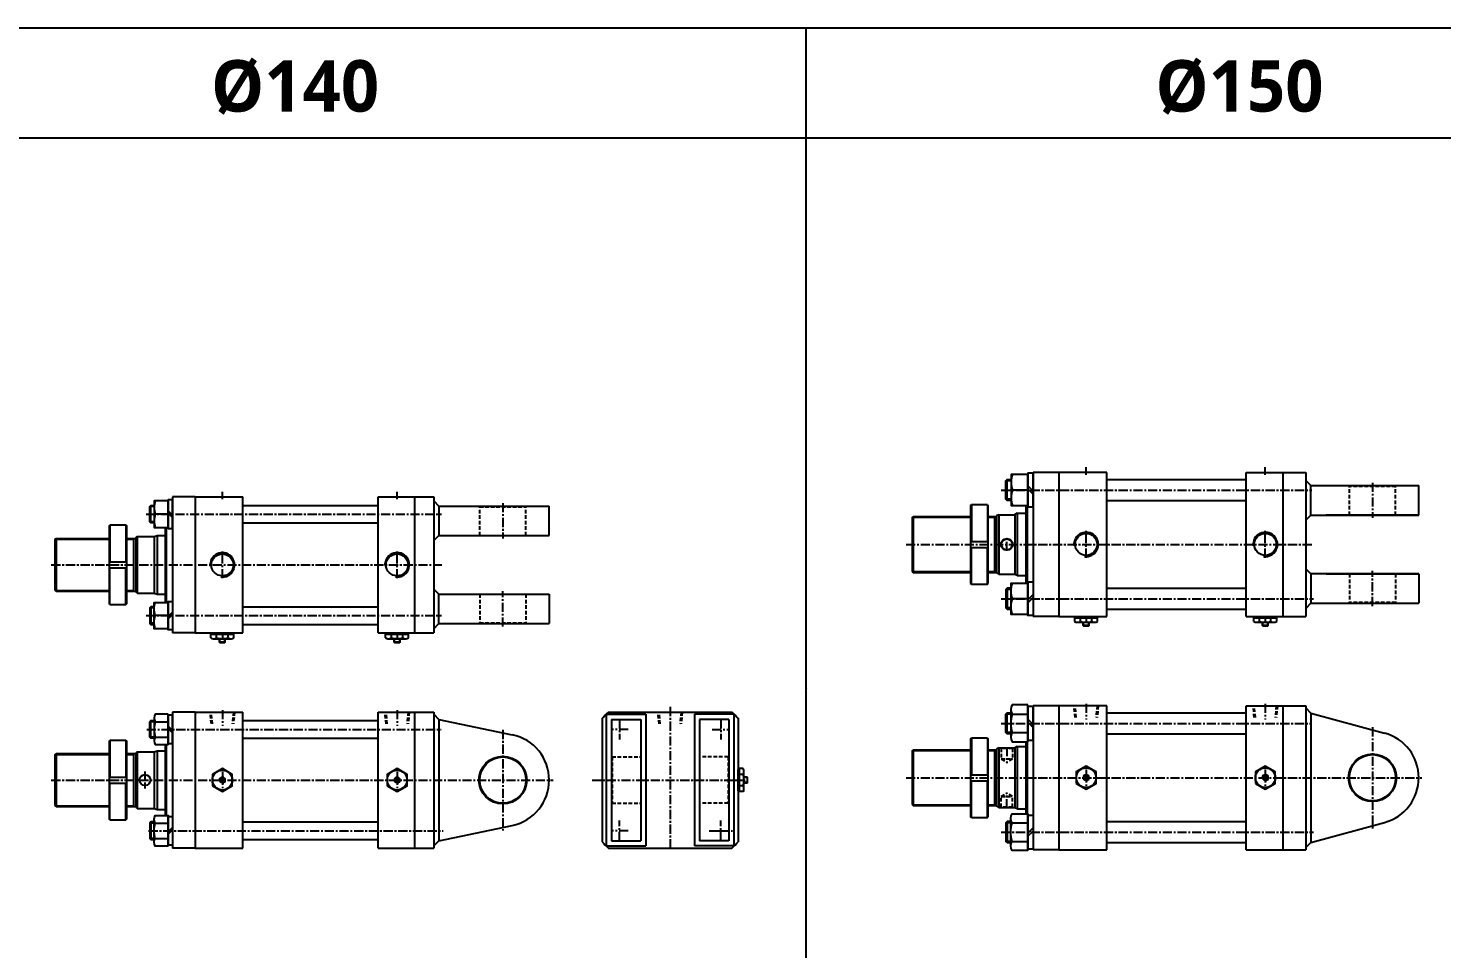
# Model space of a CAD drawing. Extents: x -819 to 8901, y -5 to 4308.
# Drawn here: x 380 to 2305, y 1253 to 2505 of the extents above; entities that cross this region are included whole.
import ezdxf

# ---------------------------------------------------------------- set-up
doc = ezdxf.new("R2010")
doc.units = 0
doc.header["$LTSCALE"] = 10
doc.header["$MEASUREMENT"] = 0
for name, pattern in [('CENTER', [2, 1.25, -0.25, 0.25, -0.25]), ('CENTERX2', [4, 2.5, -0.5, 0.5, -0.5]), ('HIDDENX2', [0.75, 0.5, -0.25])]:
    doc.linetypes.add(name, pattern=pattern)
doc.layers.get('0').update_dxf_attribs({"linetype": 'CONTINUOUS'})
doc.layers.get('DEFPOINTS').update_dxf_attribs({"linetype": 'CONTINUOUS'})
for name, color, linetype in [('CEN', 1, 'CENTERX2'), ('CENTER', 1, 'CENTER'), ('HID', 2, 'HIDDENX2'), ('ML', 7, 'CONTINUOUS'), ('THIN', 3, 'CONTINUOUS'), ('외형선', 3, 'CONTINUOUS')]:
    doc.layers.add(name, color=color, linetype=linetype)
doc.styles.add('문자', font='romans.shx')

msp = doc.modelspace()

# ---------------------------------------------------------------- linework, layer by layer
for p, q in [((8900.8, 2505.2), (-0.5, 2505.2)), ((1439.4, 0), (1439.4, 2505.2)), ((8900.8, 2355.7), (-0.5, 2355.7))]:
    msp.add_line(p, q)
at = {"color": 7, "linetype": 'Continuous'}
for p, q in [((1805.1, 1697.8), (1805.1, 1702.8)), ((1805.1, 1702.8), (1811.4, 1702.8)), ((1806.1, 1702.8), (1806.1, 1704.8)), ((1806.1, 1704.8), (1835.2, 1704.8)), ((1808.2, 1696.8), (1833.1, 1696.8)), ((1811.4, 1702.8), (1836.2, 1702.8)), ((1812.9, 1697.8), (1812.9, 1702.8)), ((1816.7, 1697.1), (1816.7, 1697.1)), ((1816.7, 1692.3), (1816.7, 1696.8)), ((1824.7, 1692.3), (1824.7, 1696.8)), ((1828.4, 1697.8), (1828.4, 1702.8)), ((1835.2, 1702.8), (1835.2, 1704.8)), ((1836.2, 1697.8), (1836.2, 1702.8)), ((2049.1, 1697.8), (2049.1, 1702.8)), ((2049.1, 1702.8), (2055.4, 1702.8)), ((2050.1, 1702.8), (2050.1, 1704.8)), ((2050.1, 1704.8), (2079.2, 1704.8)), ((2052.2, 1696.8), (2077.1, 1696.8)), ((2055.4, 1702.8), (2080.2, 1702.8)), ((2056.9, 1697.8), (2056.9, 1702.8)), ((2060.7, 1697.1), (2060.7, 1697.1)), ((2060.7, 1692.3), (2060.7, 1696.8)), ((2068.7, 1692.3), (2068.7, 1696.8)), ((2072.4, 1697.8), (2072.4, 1702.8)), ((2079.2, 1702.8), (2079.2, 1704.8)), ((2080.2, 1697.8), (2080.2, 1702.8)), ((628.7, 1675.5), (628.7, 1680.5)), ((628.7, 1680.5), (635, 1680.5)), ((629.7, 1680.5), (629.7, 1682.5)), ((629.7, 1682.5), (658.8, 1682.5)), ((635, 1680.5), (659.8, 1680.5)), ((636.5, 1675.5), (636.5, 1680.5)), ((652.1, 1675.5), (652.1, 1680.5)), ((658.8, 1680.5), (658.8, 1682.5)), ((659.8, 1675.5), (659.8, 1680.5)), ((866.7, 1675.5), (866.7, 1680.5)), ((866.7, 1680.5), (873, 1680.5)), ((867.7, 1680.5), (867.7, 1682.5)), ((867.7, 1682.5), (896.8, 1682.5)), ((873, 1680.5), (897.8, 1680.5)), ((874.5, 1675.5), (874.5, 1680.5)), ((890.1, 1675.5), (890.1, 1680.5)), ((896.8, 1680.5), (896.8, 1682.5)), ((897.8, 1675.5), (897.8, 1680.5)), ((1816.7, 1692.3), (1817.2, 1691.8)), ((1824.7, 1692.3), (1816.7, 1692.3)), ((1817.2, 1691.8), (1824.2, 1691.8)), ((1824.7, 1692.3), (1824.2, 1691.8)), ((2060.7, 1692.3), (2061.2, 1691.8)), ((2068.7, 1692.3), (2060.7, 1692.3)), ((2061.2, 1691.8), (2068.2, 1691.8)), ((2068.7, 1692.3), (2068.2, 1691.8)), ((631.8, 1674.5), (656.7, 1674.5)), ((640.3, 1674.8), (640.3, 1674.8)), ((640.3, 1670), (640.3, 1674.5)), ((640.3, 1670), (640.8, 1669.5)), ((648.3, 1670), (640.3, 1670)), ((640.8, 1669.5), (647.8, 1669.5)), ((648.3, 1670), (647.8, 1669.5)), ((648.3, 1670), (648.3, 1674.5)), ((869.8, 1674.5), (894.7, 1674.5)), ((878.3, 1674.8), (878.3, 1674.8)), ((878.3, 1670), (878.3, 1674.5)), ((878.3, 1670), (878.8, 1669.5)), ((886.3, 1670), (878.3, 1670)), ((878.8, 1669.5), (885.8, 1669.5)), ((886.3, 1670), (885.8, 1669.5)), ((886.3, 1670), (886.3, 1674.5)), ((1346.6, 1467.5), (1346.6, 1496.7)), ((1348.6, 1496.7), (1346.6, 1496.7)), ((1353.6, 1497.7), (1348.6, 1497.7)), ((1348.6, 1472.8), (1348.6, 1497.7)), ((1353.6, 1489.9), (1348.6, 1489.9)), ((1354.6, 1469.7), (1354.6, 1494.5)), ((1359.1, 1486.1), (1354.6, 1486.1)), ((1359.1, 1486.1), (1359.6, 1485.6)), ((1359.1, 1486.1), (1359.1, 1478.1)), ((1359.6, 1478.6), (1359.6, 1485.6)), ((1348.6, 1467.5), (1346.6, 1467.5)), ((1353.6, 1474.3), (1348.6, 1474.3)), ((1348.6, 1466.5), (1348.6, 1472.8)), ((1353.6, 1466.5), (1348.6, 1466.5)), ((1354.4, 1478.1), (1354.4, 1478.1)), ((1359.1, 1478.1), (1354.6, 1478.1)), ((1359.1, 1478.1), (1359.6, 1478.6))]:
    msp.add_line(p, q, dxfattribs=at)
for points in [[(630.8, 1474.3), (644.3, 1466.5), (657.8, 1474.3), (657.8, 1489.9), (644.3, 1497.7), (630.8, 1489.9)], [(642.8, 1484.6), (641.4, 1482.1), (642.8, 1479.6), (645.7, 1479.6), (647.1, 1482.1), (645.7, 1484.6)], [(868.8, 1474.3), (882.3, 1466.5), (895.8, 1474.3), (895.8, 1489.9), (882.3, 1497.7), (868.8, 1489.9)], [(880.8, 1484.6), (879.4, 1482.1), (880.8, 1479.6), (883.7, 1479.6), (885.1, 1482.1), (883.7, 1484.6)], [(1807.2, 1477.5), (1820.7, 1469.7), (1834.2, 1477.5), (1834.2, 1493.1), (1820.7, 1500.9), (1807.2, 1493.1)], [(1819.2, 1487.8), (1817.8, 1485.3), (1819.2, 1482.8), (1822.1, 1482.8), (1823.5, 1485.3), (1822.1, 1487.8)], [(2051.2, 1477.5), (2064.7, 1469.7), (2078.2, 1477.5), (2078.2, 1493.1), (2064.7, 1500.9), (2051.2, 1493.1)], [(2063.2, 1487.8), (2061.8, 1485.3), (2063.2, 1482.8), (2066.1, 1482.8), (2067.5, 1485.3), (2066.1, 1487.8)]]:
    msp.add_lwpolyline(points, close=True, dxfattribs=at)
for centre, radius in [((644.3, 1482.1), 13.5), ((644.3, 1482.1), 3.5), ((882.3, 1482.1), 13.5), ((882.3, 1482.1), 3.5), ((1820.7, 1485.3), 13.5), ((1820.7, 1485.3), 3.5), ((2064.7, 1485.3), 13.5), ((2064.7, 1485.3), 3.5)]:
    msp.add_circle(centre, radius, dxfattribs=at)
for centre, radius, start, end in [((1808.2, 1702.5), 5.62, 235.6158, 270), ((1809, 1705.1), 8.22, 241.7006, 298.2994), ((1820.6, 1728.2), 31.3, 255.6172, 270.0141), ((1820.7, 1728.2), 31.3, 269.9859, 284.3828), ((1832.3, 1705.1), 8.22, 241.7006, 298.2994), ((2052.2, 1702.5), 5.62, 235.6158, 270), ((2053, 1705.1), 8.22, 241.7006, 298.2994), ((2064.6, 1728.2), 31.3, 255.6172, 270.0141), ((2064.7, 1728.2), 31.3, 269.9859, 284.3828), ((2076.3, 1705.1), 8.22, 241.7006, 298.2994), ((631.8, 1680.1), 5.62, 235.6158, 270), ((632.6, 1682.7), 8.22, 241.7006, 298.2994), ((644.3, 1705.8), 31.3, 255.6172, 270.0141), ((644.3, 1705.8), 31.3, 269.9859, 284.3828), ((656, 1682.7), 8.22, 241.7006, 298.2994), ((869.8, 1680.1), 5.62, 235.6158, 270), ((870.6, 1682.7), 8.22, 241.7006, 298.2994), ((882.3, 1705.8), 31.3, 255.6172, 270.0141), ((882.3, 1705.8), 31.3, 269.9859, 284.3828), ((894, 1682.7), 8.22, 241.7006, 298.2994), ((1346.4, 1493.8), 8.22, 331.7006, 28.2994), ((1323.3, 1482.1), 31.3, 359.9859, 14.3828), ((1323.3, 1482.1), 31.3, 345.6172, 0.0141), ((1346.4, 1470.4), 8.22, 331.7006, 28.2994), ((1349, 1469.7), 5.62, 325.6158, 0)]:
    msp.add_arc(centre, radius, start, end, dxfattribs=at)
msp.add_arc((1439.9, 1607.4), 0.5, 180, 270)
at = {"layer": 'CEN', "color": 1, "linetype": 'CENTER'}
for p, q in [((2210.7, 1886.8), (2210.7, 1838.8)), ((1026.3, 1859), (1026.3, 1811)), ((2210.7, 1718.8), (2210.7, 1766.8)), ((1026.3, 1691), (1026.3, 1739)), ((1026.3, 1550.4), (1026.3, 1413.7)), ((2210.7, 1553.9), (2210.7, 1415.4)), ((538.8, 1493.6), (538.8, 1470.6))]:
    msp.add_line(p, q, dxfattribs=at)
at = {"layer": 'CEN', "color": 1, "linetype": 'CENTER', "ltscale": 2}
msp.add_line((1307.1, 1413.1), (1339.1, 1413.1), dxfattribs=at)
at = {"layer": 'CENTER'}
for p, q in [((1185.1, 1564.9), (1185.1, 1537.3)), ((1323.1, 1564.9), (1323.1, 1537.3)), ((1197.1, 1551.1), (1173.2, 1551.1)), ((1311.2, 1551.1), (1335.1, 1551.1)), ((1185.1, 1399.3), (1185.1, 1426.9)), ((1323.1, 1399.3), (1323.1, 1426.9)), ((1197.1, 1413.1), (1173.2, 1413.1)), ((1311.2, 1413.1), (1335.1, 1413.1))]:
    msp.add_line(p, q, dxfattribs=at)
at = {"layer": 'DEFPOINTS', "color": 0, "linetype": 'ByBlock'}
msp.add_point((566.3, 1442.1), dxfattribs=at)
at = {"layer": 'HID'}
for p, q in [((2178.2, 1882.8), (2179.2, 1881.8)), ((2179.2, 1842.8), (2179.2, 1883.3)), ((2242.2, 1881.8), (2179.2, 1881.8)), ((2242.2, 1842.8), (2242.2, 1883.3)), ((2243.2, 1882.8), (2242.2, 1881.8)), ((993.8, 1855), (994.8, 1854)), ((994.8, 1854), (1057.8, 1854)), ((994.8, 1815), (994.8, 1854)), ((1058.8, 1855), (1057.8, 1854)), ((1057.8, 1815), (1057.8, 1854)), ((2179.2, 1762.8), (2179.2, 1722.4)), ((2242.2, 1762.8), (2242.2, 1722.4)), ((994.8, 1735), (994.8, 1696)), ((1057.8, 1735), (1057.8, 1696)), ((2178.2, 1722.8), (2179.2, 1723.8)), ((2242.2, 1723.8), (2179.2, 1723.8)), ((2243.2, 1722.8), (2242.2, 1723.8)), ((993.8, 1695), (994.8, 1696)), ((994.8, 1696), (1057.8, 1696)), ((1058.8, 1695), (1057.8, 1696)), ((1805.7, 1567.3), (1804.1, 1583.3)), ((1807.3, 1567.3), (1805.7, 1583.3)), ((1835.7, 1583.3), (1834.1, 1567.3)), ((1837.3, 1583.3), (1835.7, 1567.3)), ((2049.7, 1567.3), (2048.1, 1583.3)), ((2051.3, 1567.3), (2049.7, 1583.3)), ((2079.7, 1583.3), (2078.1, 1567.3)), ((2081.3, 1583.3), (2079.7, 1567.3)), ((629.3, 1558.6), (627.7, 1574.6)), ((630.9, 1558.6), (629.3, 1574.6)), ((659.3, 1574.6), (657.7, 1558.6)), ((660.9, 1574.6), (659.3, 1558.6)), ((867.3, 1558.6), (865.7, 1574.6)), ((868.9, 1558.6), (867.3, 1574.6)), ((897.3, 1574.6), (895.7, 1558.6)), ((898.9, 1574.6), (897.3, 1558.6)), ((1239.1, 1558.6), (1237.5, 1574.6)), ((1240.7, 1558.6), (1239.1, 1574.6)), ((1269.1, 1574.6), (1267.5, 1558.6)), ((1270.7, 1574.6), (1269.1, 1558.6)), ((1704.7, 1525.8), (1705.2, 1525.3)), ((1705.2, 1525.3), (1705.2, 1510.8)), ((1720.2, 1525.3), (1705.2, 1525.3)), ((1720.7, 1525.8), (1720.2, 1525.3)), ((1720.2, 1525.3), (1720.2, 1510.8)), ((1174.1, 1514.6), (1175.1, 1513.6)), ((1175.1, 1513.6), (1175.1, 1450.6)), ((1175.1, 1513.6), (1214.1, 1513.6)), ((1333.1, 1513.6), (1294.1, 1513.6)), ((1334.1, 1514.6), (1333.1, 1513.6)), ((1333.1, 1513.6), (1333.1, 1450.6)), ((1705.2, 1510.8), (1720.2, 1510.8)), ((1705.2, 1510.8), (1712.7, 1506.4)), ((1720.2, 1510.8), (1712.7, 1506.4)), ((1705.2, 1459.8), (1712.7, 1464.1)), ((1720.2, 1459.8), (1712.7, 1464.1)), ((1174.1, 1449.6), (1175.1, 1450.6)), ((1175.1, 1450.6), (1214.1, 1450.6)), ((1333.1, 1450.6), (1294.1, 1450.6)), ((1334.1, 1449.6), (1333.1, 1450.6)), ((1704.7, 1444.8), (1705.2, 1445.3)), ((1705.2, 1459.8), (1720.2, 1459.8)), ((1705.2, 1445.3), (1705.2, 1459.8)), ((1720.2, 1445.3), (1705.2, 1445.3)), ((1720.2, 1445.3), (1720.2, 1459.8)), ((1720.7, 1444.8), (1720.2, 1445.3))]:
    msp.add_line(p, q, dxfattribs=at)
at = {"layer": 'ML', "color": 1, "linetype": 'CENTER'}
for p, q in [((1820.7, 1897.5), (1820.7, 1908)), ((2064.7, 1897.5), (2064.7, 1908)), ((644.3, 1864.2), (644.3, 1874.6)), ((882.3, 1864.2), (882.3, 1874.6)), ((1705, 1876.8), (2128.3, 1876.8)), ((540.4, 1844), (942.9, 1844)), ((1712.7, 1794), (1712.7, 1811.6)), ((1820.7, 1784.6), (1820.7, 1821.1)), ((2064.7, 1784.6), (2064.7, 1821.1)), ((644.3, 1756.7), (644.3, 1793.3)), ((882.3, 1756.7), (882.3, 1793.3)), ((1575.4, 1802.8), (2128.6, 1802.8)), ((411.2, 1775), (943.3, 1775)), ((1705, 1728.8), (2130.5, 1728.8)), ((540.4, 1706), (942.6, 1706)), ((1820.7, 1705.7), (1820.7, 1696.1)), ((2064.7, 1705.7), (2064.7, 1696.1)), ((644.3, 1683.3), (644.3, 1673.8)), ((882.3, 1683.3), (882.3, 1673.8)), ((1254.1, 1581.6), (1254.1, 1387)), ((1820.7, 1586), (1820.7, 1564.7)), ((2064.7, 1586), (2064.7, 1564.7)), ((644.3, 1577.3), (644.3, 1556)), ((882.3, 1577.3), (882.3, 1556)), ((541.4, 1551.1), (942.4, 1551.1)), ((1705, 1559.3), (2128.3, 1559.3)), ((1712.7, 1527), (1712.7, 1505.1)), ((644.3, 1493.1), (644.3, 1471.1)), ((882.3, 1493.1), (882.3, 1471.1)), ((1575.4, 1485.3), (2278, 1485.3)), ((1820.7, 1496.3), (1820.7, 1474.3)), ((2064.7, 1496.3), (2064.7, 1474.3)), ((411.2, 1482.1), (1094.6, 1482.1)), ((1147.8, 1482.1), (1356.2, 1482.1)), ((1712.7, 1443.5), (1712.7, 1465.4)), ((543.8, 1413.1), (945.1, 1413.1)), ((1705, 1411.3), (2130.5, 1411.3))]:
    msp.add_line(p, q, dxfattribs=at)
at = {"layer": 'ML'}
for p, q in [((1713, 1862.5), (1713, 1891.1)), ((1748.7, 1900.8), (1748.7, 1704.8)), ((1783.7, 1900.8), (1748.7, 1900.8)), ((1783.7, 1900.8), (1783.7, 1704.8)), ((1848.7, 1900.8), (1783.7, 1900.8)), ((1848.7, 1704.8), (1848.7, 1900.8)), ((1848.7, 1891.1), (2038.7, 1891.1)), ((2038.7, 1900.8), (2088.7, 1900.8)), ((2038.7, 1704.8), (2038.7, 1900.8)), ((2088.7, 1900.8), (2088.7, 1704.8)), ((2088.7, 1900.8), (2119.7, 1900.8)), ((2119.7, 1900.8), (2119.7, 1704.8)), ((2126.7, 1882.8), (2119.7, 1889.8)), ((576.3, 1867.5), (576.3, 1682.5)), ((607.3, 1867.5), (576.3, 1867.5)), ((607.3, 1867.5), (607.3, 1682.5)), ((607.3, 1867.5), (672.3, 1867.5)), ((672.3, 1682.5), (672.3, 1867.5)), ((856.3, 1682.5), (856.3, 1867.5)), ((856.3, 1867.5), (906.3, 1867.5)), ((906.3, 1682.5), (906.3, 1867.5)), ((906.3, 1867.5), (932.3, 1867.5)), ((932.3, 1867.5), (932.3, 1682.5)), ((1741.5, 1876.8), (1720.5, 1876.8)), ((1741.5, 1882.5), (1748.7, 1875.3)), ((1741.5, 1878.4), (1748.7, 1871.2)), ((2126.7, 1882.8), (2273.7, 1882.8)), ((2126.7, 1842.8), (2126.7, 1882.8)), ((2273.7, 1842.8), (2273.7, 1882.8)), ((547, 1832), (547, 1856)), ((551.4, 1859.6), (551.4, 1828.4)), ((570.4, 1848.6), (576.3, 1842.7)), ((672.3, 1856), (856.3, 1856)), ((932.3, 1862), (939.3, 1855)), ((939.3, 1855), (1089.3, 1855)), ((939.3, 1855), (939.3, 1815)), ((1089.3, 1815), (1089.3, 1855)), ((1663.4, 1855.8), (1664.4, 1856.8)), ((1663.4, 1855.8), (1663.4, 1749.8)), ((1664.4, 1856.8), (1664.4, 1806.8)), ((1686.4, 1856.8), (1664.4, 1856.8)), ((1686.4, 1856.8), (1686.4, 1806.8)), ((1686.4, 1856.8), (1687.4, 1855.8)), ((1687.4, 1749.8), (1687.4, 1855.8)), ((1738.7, 1855.6), (1738.7, 1750.1)), ((1740.2, 1855.6), (1740.2, 1750.1)), ((1848.7, 1862.5), (2038.7, 1862.5)), ((490, 1828), (491, 1829)), ((513, 1829), (491, 1829)), ((491, 1829), (491, 1779)), ((513, 1829), (513, 1779)), ((513, 1829), (514, 1828)), ((570.4, 1844), (553, 1844)), ((570.4, 1845.3), (576.3, 1839.4)), ((672.3, 1832), (856.3, 1832)), ((1583.7, 1839.3), (1585.2, 1840.8)), ((1583.7, 1839.3), (1583.7, 1766.3)), ((1585.2, 1840.8), (1585.2, 1764.8)), ((1585.2, 1840.8), (1663.4, 1840.8)), ((1687.4, 1840.8), (1698.7, 1840.8)), ((1695.7, 1840.8), (1695.7, 1764.8)), ((1695.7, 1839.8), (1697.4, 1840.8)), ((1701.7, 1843.3), (1698.7, 1841.6)), ((1698.7, 1841.6), (1698.7, 1764.1)), ((1701.7, 1843.3), (1701.7, 1762.3)), ((1701.7, 1843.3), (1723.7, 1843.3)), ((1726.7, 1845.3), (1723.7, 1843.6)), ((1723.7, 1843.6), (1723.7, 1762.1)), ((1726.7, 1845.3), (1726.7, 1760.3)), ((1726.7, 1845.3), (1738.7, 1845.3)), ((2126.7, 1842.8), (2119.7, 1835.8)), ((2126.7, 1842.8), (2273.7, 1842.8)), ((2273.7, 1842.8), (2147.7, 1842.8)), ((416.3, 1809.5), (417.8, 1811)), ((417.8, 1811), (417.8, 1739)), ((417.8, 1811), (490, 1811)), ((490, 1828), (490, 1722)), ((514, 1722), (514, 1828)), ((514, 1811), (526.3, 1811)), ((523.3, 1811), (523.3, 1739)), ((528.3, 1813.5), (526.3, 1811.5)), ((526.3, 1811.5), (526.3, 1738.5)), ((528.3, 1813.5), (551.3, 1813.5)), ((528.3, 1813.5), (528.3, 1736.5)), ((551.3, 1813.5), (555.3, 1815)), ((551.3, 1813.5), (551.3, 1736.5)), ((555.3, 1815), (555.3, 1735)), ((555.3, 1815), (566.3, 1815)), ((566.3, 1826), (566.3, 1724)), ((567.8, 1826), (567.8, 1724)), ((932.3, 1808), (939.3, 1815)), ((939.3, 1815), (1089.3, 1815)), ((416.3, 1809.5), (416.3, 1740.5)), ((1663.4, 1806.8), (1687.4, 1806.8)), ((1663.4, 1798.8), (1687.4, 1798.8)), ((1664.4, 1748.8), (1664.4, 1798.8)), ((1686.4, 1748.8), (1686.4, 1798.8)), ((490, 1779), (514, 1779)), ((490, 1771), (514, 1771)), ((491, 1721), (491, 1771)), ((513, 1721), (513, 1771)), ((1583.7, 1766.3), (1585.2, 1764.8)), ((1585.2, 1764.8), (1663.4, 1764.8)), ((1687.4, 1764.8), (1698.7, 1764.8)), ((1695.7, 1765.8), (1697.4, 1764.8)), ((1701.7, 1762.3), (1698.7, 1764.1)), ((1701.7, 1762.3), (1723.7, 1762.3)), ((1726.7, 1760.3), (1723.7, 1762.1)), ((1726.7, 1760.3), (1738.7, 1760.3)), ((2126.7, 1762.8), (2119.7, 1769.8)), ((2273.7, 1762.8), (2126.7, 1762.8)), ((2126.7, 1762.8), (2126.7, 1722.8)), ((2147.7, 1762.8), (2273.7, 1762.8)), ((2273.7, 1762.8), (2273.7, 1722.8)), ((416.3, 1740.5), (417.8, 1739)), ((417.8, 1739), (490, 1739)), ((514, 1739), (526.3, 1739)), ((528.3, 1736.5), (526.3, 1738.5)), ((528.3, 1736.5), (551.3, 1736.5)), ((551.3, 1736.5), (555.3, 1735)), ((555.3, 1735), (566.3, 1735)), ((932.3, 1742), (939.3, 1735)), ((939.3, 1735), (1089.3, 1735)), ((939.3, 1695), (939.3, 1735)), ((1089.3, 1735), (1089.3, 1695)), ((1664.4, 1748.8), (1663.4, 1749.8)), ((1664.4, 1748.8), (1686.4, 1748.8)), ((1686.4, 1748.8), (1687.4, 1749.8)), ((1718.6, 1741.4), (1711.3, 1741.4)), ((1713, 1743.1), (1713, 1714.5)), ((1741.5, 1727.3), (1748.7, 1734.5)), ((1848.7, 1743.1), (2038.7, 1743.1)), ((491, 1721), (490, 1722)), ((491, 1721), (513, 1721)), ((513, 1721), (514, 1722)), ((547, 1718), (547, 1694)), ((551.4, 1690.4), (551.4, 1721.6)), ((672.3, 1718), (856.3, 1718)), ((1741.5, 1728.8), (1720.5, 1728.8)), ((1741.5, 1723.2), (1748.7, 1730.4)), ((1848.7, 1714.5), (2038.7, 1714.5)), ((2126.7, 1722.8), (2119.7, 1715.8)), ((2126.7, 1722.8), (2273.7, 1722.8)), ((570.4, 1706), (553, 1706)), ((570.4, 1704.7), (576.3, 1710.6)), ((570.4, 1701.4), (576.3, 1707.3)), ((932.3, 1688), (939.3, 1695)), ((939.3, 1695), (1089.3, 1695)), ((1783.7, 1704.8), (1748.7, 1704.8)), ((1783.7, 1704.8), (1848.7, 1704.8)), ((2038.7, 1704.8), (2088.7, 1704.8)), ((2088.7, 1704.8), (2119.7, 1704.8)), ((607.3, 1682.5), (576.3, 1682.5)), ((607.3, 1682.5), (672.3, 1682.5)), ((672.3, 1694), (856.3, 1694)), ((856.3, 1682.5), (906.3, 1682.5)), ((906.3, 1682.5), (932.3, 1682.5)), ((1783.7, 1583.3), (1748.7, 1583.3)), ((1748.7, 1583.3), (1748.7, 1387.3)), ((1783.7, 1583.3), (1783.7, 1387.3)), ((1848.7, 1583.3), (1783.7, 1583.3)), ((1848.7, 1387.3), (1848.7, 1583.3)), ((2038.7, 1387.3), (2038.7, 1583.3)), ((2038.7, 1583.3), (2088.7, 1583.3)), ((2088.7, 1583.3), (2088.7, 1387.3)), ((2088.7, 1583.3), (2119.7, 1583.3)), ((2119.7, 1583.3), (2119.7, 1387.3)), ((2119.7, 1580.3), (2126.7, 1573.3)), ((547, 1539.1), (547, 1563.1)), ((551.4, 1566.7), (551.4, 1535.5)), ((553, 1561.5), (570.4, 1561.5)), ((607.3, 1574.6), (576.3, 1574.6)), ((576.3, 1574.6), (576.3, 1389.6)), ((607.3, 1574.6), (607.3, 1389.6)), ((607.3, 1574.6), (672.3, 1574.6)), ((672.3, 1389.6), (672.3, 1574.6)), ((672.3, 1563.1), (856.3, 1563.1)), ((856.3, 1389.6), (856.3, 1574.6)), ((856.3, 1574.6), (906.3, 1574.6)), ((906.3, 1389.6), (906.3, 1574.6)), ((906.3, 1574.6), (932.3, 1574.6)), ((932.3, 1574.6), (932.3, 1389.6)), ((932.3, 1571.6), (939.3, 1564.6)), ((939.3, 1564.6), (1039.1, 1543.8)), ((939.3, 1564.6), (939.3, 1399.6)), ((1161.6, 1566.2), (1161.6, 1442.1)), ((1167.1, 1571.6), (1167.1, 1392.6)), ((1167.1, 1571.6), (1221.1, 1571.6)), ((1170, 1574.6), (1338.2, 1574.6)), ((1174.1, 1564.6), (1174.1, 1399.6)), ((1174.1, 1564.6), (1214.1, 1564.6)), ((1214.1, 1564.6), (1214.1, 1399.6)), ((1221.1, 1571.6), (1221.1, 1392.6)), ((1287.1, 1571.6), (1287.1, 1392.6)), ((1341.1, 1571.6), (1287.1, 1571.6)), ((1294.1, 1564.6), (1294.1, 1399.6)), ((1334.1, 1564.6), (1294.1, 1564.6)), ((1334.1, 1564.6), (1334.1, 1399.6)), ((1341.1, 1571.6), (1341.1, 1392.6)), ((1346.6, 1566.2), (1346.6, 1442.1)), ((1713, 1545), (1713, 1573.6)), ((1718.2, 1578.1), (1718.2, 1540.5)), ((1720.1, 1571.8), (1741.5, 1571.8)), ((1741.5, 1564.9), (1748.7, 1557.7)), ((1741.5, 1560.8), (1748.7, 1553.6)), ((1848.7, 1573.6), (2038.7, 1573.6)), ((2126.7, 1573.3), (2126.7, 1397.3)), ((2126.7, 1573.3), (2227.1, 1546.1)), ((553, 1540.7), (570.4, 1540.7)), ((570.4, 1555.7), (576.3, 1549.8)), ((570.4, 1552.4), (576.3, 1546.5)), ((1720.1, 1546.7), (1741.5, 1546.7)), ((1848.7, 1545), (2038.7, 1545)), ((490, 1535.1), (491, 1536.1)), ((490, 1535.1), (490, 1429.1)), ((491, 1536.1), (491, 1486.1)), ((513, 1536.1), (491, 1536.1)), ((513, 1536.1), (513, 1486.1)), ((513, 1536.1), (514, 1535.1)), ((514, 1429.1), (514, 1535.1)), ((551.3, 1520.6), (555.3, 1522.1)), ((555.3, 1522.1), (555.3, 1442.1)), ((555.3, 1522.1), (566.3, 1522.1)), ((566.3, 1530.3), (566.3, 1433.9)), ((567.8, 1530.3), (567.8, 1433.9)), ((672.3, 1539.1), (856.3, 1539.1)), ((1583.7, 1521.8), (1585.2, 1523.3)), ((1583.7, 1521.8), (1583.7, 1448.8)), ((1585.2, 1523.3), (1663.4, 1523.3)), ((1585.2, 1523.3), (1585.2, 1447.3)), ((1663.4, 1538.3), (1664.4, 1539.3)), ((1663.4, 1538.3), (1663.4, 1432.3)), ((1664.4, 1539.3), (1664.4, 1489.3)), ((1686.4, 1539.3), (1664.4, 1539.3)), ((1686.4, 1539.3), (1686.4, 1489.3)), ((1686.4, 1539.3), (1687.4, 1538.3)), ((1687.4, 1432.3), (1687.4, 1538.3)), ((1687.4, 1523.3), (1698.7, 1523.3)), ((1687.4, 1522.3), (1695.7, 1522.3)), ((1695.7, 1523.3), (1695.7, 1447.3)), ((1695.7, 1522.3), (1697.4, 1523.3)), ((1701.7, 1525.8), (1698.7, 1524)), ((1698.7, 1524), (1698.7, 1446.5)), ((1701.7, 1525.8), (1723.7, 1525.8)), ((1701.7, 1525.8), (1701.7, 1444.8)), ((1726.7, 1527.8), (1723.7, 1526)), ((1723.7, 1526), (1723.7, 1444.5)), ((1726.7, 1527.8), (1738.7, 1527.8)), ((1726.7, 1527.8), (1726.7, 1442.8)), ((1738.7, 1534.2), (1738.7, 1436.3)), ((1740.2, 1534.2), (1740.2, 1436.3)), ((416.3, 1516.6), (417.8, 1518.1)), ((416.3, 1516.6), (416.3, 1447.6)), ((417.8, 1518.1), (490, 1518.1)), ((417.8, 1518.1), (417.8, 1446.1)), ((514, 1518.1), (526.3, 1518.1)), ((523.3, 1518.1), (523.3, 1446.1)), ((528.3, 1520.6), (526.3, 1518.6)), ((526.3, 1518.6), (526.3, 1445.6)), ((528.3, 1520.6), (528.3, 1443.6)), ((528.3, 1520.6), (551.3, 1520.6)), ((551.3, 1520.6), (551.3, 1443.6)), ((490, 1486.1), (514, 1486.1)), ((1663.4, 1489.3), (1687.4, 1489.3)), ((490, 1478.1), (514, 1478.1)), ((491, 1428.1), (491, 1478.1)), ((513, 1428.1), (513, 1478.1)), ((1663.4, 1481.3), (1687.4, 1481.3)), ((1664.4, 1431.3), (1664.4, 1481.3)), ((1686.4, 1431.3), (1686.4, 1481.3)), ((416.3, 1447.6), (417.8, 1446.1)), ((417.8, 1446.1), (490, 1446.1)), ((514, 1446.1), (526.3, 1446.1)), ((528.3, 1443.6), (526.3, 1445.6)), ((1583.7, 1448.8), (1585.2, 1447.3)), ((1585.2, 1447.3), (1663.4, 1447.3)), ((1687.4, 1448.3), (1695.7, 1448.3)), ((1687.4, 1447.3), (1698.7, 1447.3)), ((1695.7, 1448.3), (1697.4, 1447.3)), ((1701.7, 1444.8), (1698.7, 1446.5)), ((1701.7, 1444.8), (1723.7, 1444.8)), ((1726.7, 1442.8), (1723.7, 1444.5)), ((491, 1428.1), (490, 1429.1)), ((491, 1428.1), (513, 1428.1)), ((513, 1428.1), (514, 1429.1)), ((528.3, 1443.6), (551.3, 1443.6)), ((547, 1425.1), (547, 1401.1)), ((551.3, 1443.6), (555.3, 1442.1)), ((551.4, 1397.5), (551.4, 1428.7)), ((555.3, 1442.1), (566.3, 1442.1)), ((672.3, 1425.1), (856.3, 1425.1)), ((1161.6, 1442.1), (1161.6, 1398)), ((1346.6, 1442.1), (1346.6, 1398)), ((1664.4, 1431.3), (1663.4, 1432.3)), ((1664.4, 1431.3), (1686.4, 1431.3)), ((1686.4, 1431.3), (1687.4, 1432.3)), ((1713, 1425.6), (1713, 1397)), ((1718.2, 1392.5), (1718.2, 1430.1)), ((1726.7, 1442.8), (1738.7, 1442.8)), ((1848.7, 1425.6), (2038.7, 1425.6)), ((553, 1423.5), (570.4, 1423.5)), ((570.4, 1411.8), (576.3, 1417.7)), ((570.4, 1408.5), (576.3, 1414.4)), ((939.3, 1399.6), (1039.1, 1420.4)), ((1720.1, 1423.8), (1741.5, 1423.8)), ((1741.5, 1409.7), (1748.7, 1416.9)), ((1741.5, 1405.6), (1748.7, 1412.8)), ((2126.7, 1397.3), (2227.1, 1424.5)), ((553, 1402.7), (570.4, 1402.7)), ((607.3, 1389.6), (576.3, 1389.6)), ((607.3, 1389.6), (672.3, 1389.6)), ((672.3, 1401.1), (856.3, 1401.1)), ((856.3, 1389.6), (906.3, 1389.6)), ((906.3, 1389.6), (932.3, 1389.6)), ((932.3, 1392.6), (939.3, 1399.6)), ((1167.1, 1392.6), (1221.1, 1392.6)), ((1170, 1389.6), (1338.2, 1389.6)), ((1174.1, 1399.6), (1214.1, 1399.6)), ((1341.1, 1392.6), (1287.1, 1392.6)), ((1334.1, 1399.6), (1294.1, 1399.6)), ((1720.1, 1398.7), (1741.5, 1398.7)), ((1783.7, 1387.3), (1748.7, 1387.3)), ((1783.7, 1387.3), (1848.7, 1387.3)), ((1848.7, 1397), (2038.7, 1397)), ((2038.7, 1387.3), (2088.7, 1387.3)), ((2088.7, 1387.3), (2119.7, 1387.3)), ((2119.7, 1390.3), (2126.7, 1397.3))]:
    msp.add_line(p, q, dxfattribs=at)
at = {"layer": 'ML', "color": 2}
for p, q in [((416.8, 1810), (490, 1810)), ((514, 1810), (523.3, 1810)), ((523.3, 1810), (525, 1811)), ((416.8, 1740), (490, 1740)), ((514, 1740), (523.3, 1740)), ((523.3, 1740), (525, 1739)), ((1817.2, 1697), (1817.2, 1697)), ((1817.2, 1691.8), (1817.2, 1696.8)), ((1824.2, 1691.8), (1824.2, 1696.8)), ((2061.2, 1697), (2061.2, 1697)), ((2061.2, 1691.8), (2061.2, 1696.8)), ((2068.2, 1691.8), (2068.2, 1696.8)), ((640.8, 1674.7), (640.8, 1674.7)), ((640.8, 1669.5), (640.8, 1674.5)), ((647.8, 1669.5), (647.8, 1674.5)), ((878.8, 1674.7), (878.8, 1674.7)), ((878.8, 1669.5), (878.8, 1674.5)), ((885.8, 1669.5), (885.8, 1674.5)), ((416.8, 1517.1), (490, 1517.1)), ((514, 1517.1), (523.3, 1517.1)), ((523.3, 1517.1), (525, 1518.1)), ((1359.6, 1485.6), (1354.6, 1485.6)), ((1354.4, 1478.6), (1354.4, 1478.6)), ((1359.6, 1478.6), (1354.6, 1478.6)), ((416.8, 1447.1), (490, 1447.1)), ((514, 1447.1), (523.3, 1447.1)), ((523.3, 1447.1), (525, 1446.1))]:
    msp.add_line(p, q, dxfattribs=at)
at = {"layer": 'ML'}
for points in [[(1718.6, 1862.5), (1713, 1862.5), (1711.3, 1864.3), (1711.3, 1889.4), (1713, 1891.1), (1718.6, 1891.1)], [(1748.7, 1853.9), (1748.7, 1899.8), (1741.5, 1899.8), (1741.5, 1853.9), (1748.7, 1853.9)], [(551.4, 1832), (547, 1832), (545.4, 1833.6), (545.4, 1854.4), (547, 1856), (551.4, 1856)], [(576.3, 1824.6), (576.3, 1863.3), (570.4, 1863.3), (570.4, 1824.6), (576.3, 1824.6)], [(1718.6, 1743.1), (1713, 1743.1), (1711.3, 1741.4), (1711.3, 1716.3), (1713, 1714.5), (1718.6, 1714.5)], [(1748.7, 1751.8), (1748.7, 1705.9), (1741.5, 1705.9), (1741.5, 1751.8), (1748.7, 1751.8)], [(551.4, 1718), (547, 1718), (545.4, 1716.4), (545.4, 1695.6), (547, 1694), (551.4, 1694)], [(576.3, 1725.3), (576.3, 1686.6), (570.4, 1686.6), (570.4, 1725.3), (576.3, 1725.3)], [(1748.7, 1536.3), (1748.7, 1582.2), (1741.5, 1582.2), (1741.5, 1536.3), (1748.7, 1536.3)], [(551.4, 1539.1), (547, 1539.1), (545.4, 1540.7), (545.4, 1561.5), (547, 1563.1), (551.4, 1563.1)], [(576.3, 1531.7), (576.3, 1570.4), (570.4, 1570.4), (570.4, 1531.7), (576.3, 1531.7)], [(1718.2, 1545), (1713, 1545), (1711.3, 1546.7), (1711.3, 1571.8), (1713, 1573.6), (1718.2, 1573.6)], [(551.4, 1425.1), (547, 1425.1), (545.4, 1423.5), (545.4, 1402.7), (547, 1401.1), (551.4, 1401.1)], [(576.3, 1432.4), (576.3, 1393.7), (570.4, 1393.7), (570.4, 1432.4), (576.3, 1432.4)], [(1718.2, 1425.6), (1713, 1425.6), (1711.3, 1423.8), (1711.3, 1398.7), (1713, 1397), (1718.2, 1397)], [(1748.7, 1434.2), (1748.7, 1388.3), (1741.5, 1388.3), (1741.5, 1434.2), (1748.7, 1434.2)]]:
    msp.add_lwpolyline(points, dxfattribs=at)
for points in [[(1720.5, 1898.1, 0.178633), (1720.5, 1876.8, 0.178633), (1720.5, 1855.6)], [(553, 1862, 0.178633), (553, 1844, 0.178633), (553, 1826)], [(1720.5, 1707.6, -0.178633), (1720.5, 1728.8, -0.178633), (1720.5, 1750.1)], [(553, 1688, -0.178633), (553, 1706, -0.178633), (553, 1724)], [(1741.5, 1584.3), (1720.1, 1584.3, 0.309401), (1720.1, 1571.8, 0.154701), (1720.1, 1546.7, 0.309401), (1720.1, 1534.2), (1741.5, 1534.2), (1741.5, 1584.3)], [(570.4, 1571.9), (553, 1571.9, 0.309401), (553, 1561.5, 0.154701), (553, 1540.7, 0.309401), (553, 1530.3), (570.4, 1530.3), (570.4, 1571.9)], [(570.4, 1392.3), (553, 1392.3, -0.309401), (553, 1402.7, -0.154701), (553, 1423.5, -0.309401), (553, 1433.9), (570.4, 1433.9), (570.4, 1392.3)], [(1741.5, 1386.2), (1720.1, 1386.2, -0.309401), (1720.1, 1398.7, -0.154701), (1720.1, 1423.8, -0.309401), (1720.1, 1436.3), (1741.5, 1436.3), (1741.5, 1386.2)]]:
    msp.add_lwpolyline(points, format="xyb", dxfattribs=at)
for points in [[(1741.5, 1898.1), (1718.6, 1898.1), (1718.6, 1855.6), (1741.5, 1855.6)], [(570.4, 1862), (551.4, 1862), (551.4, 1826), (570.4, 1826)], [(1741.5, 1707.6), (1718.6, 1707.6), (1718.6, 1750.1), (1741.5, 1750.1)], [(570.4, 1688), (551.4, 1688), (551.4, 1724), (570.4, 1724)]]:
    msp.add_lwpolyline(points, close=True, dxfattribs=at)
for centre, radius in [((1712.7, 1802.8), 8), ((1712.7, 1802.8), 7.5), ((1820.7, 1802.8), 15), ((2064.7, 1802.8), 15), ((644.3, 1775), 15), ((882.3, 1775), 15), ((1026.3, 1482.1), 32.5), ((1026.3, 1482.1), 31.5), ((2210.7, 1485.3), 32.5), ((2210.7, 1485.3), 31.5), ((538.8, 1482.1), 7.5)]:
    msp.add_circle(centre, radius, dxfattribs=at)
at = {"layer": 'ML', "color": 2}
for centre, radius, start, end in [((1820.7, 1802.8), 16.6, 261.7197, 186.8277), ((2064.7, 1802.8), 16.6, 261.7197, 186.8277), ((644.3, 1775), 16.6, 262.807, 186.1554), ((882.3, 1775), 16.6, 262.807, 186.1554), ((644.3, 1482.1), 4, 270, 180), ((882.3, 1482.1), 4, 270, 180), ((1820.7, 1485.3), 4, 270, 180), ((2064.7, 1485.3), 4, 270, 180)]:
    msp.add_arc(centre, radius, start, end, dxfattribs=at)
at = {"layer": 'ML'}
for centre, radius, start, end in [((1254.1, 1482.1), 125, 132.2686, 137.7314), ((1254.1, 1482.1), 125, 42.2686, 47.7314), ((1026.3, 1482.1), 63, 281.7806, 78.2194), ((2210.7, 1485.3), 63, 285.1436, 74.8564), ((1254.1, 1482.1), 125, 222.2686, 227.7314), ((1254.1, 1482.1), 125, 312.2686, 317.7314)]:
    msp.add_arc(centre, radius, start, end, dxfattribs=at)
at = {"layer": 'THIN', "color": 2}
for p, q in [((1718.6, 1889.4), (1711.3, 1889.4)), ((551.4, 1854.4), (545.4, 1854.4)), ((1718.6, 1864.3), (1711.3, 1864.3)), ((551.4, 1833.6), (545.4, 1833.6)), ((551.4, 1716.4), (545.4, 1716.4)), ((1718.6, 1716.3), (1711.3, 1716.3)), ((551.4, 1695.6), (545.4, 1695.6)), ((551.4, 1561.5), (545.4, 1561.5)), ((1718.2, 1571.8), (1711.3, 1571.8)), ((551.4, 1540.7), (545.4, 1540.7)), ((1718.2, 1546.7), (1711.3, 1546.7)), ((551.4, 1423.5), (545.4, 1423.5)), ((1718.2, 1423.8), (1711.3, 1423.8)), ((551.4, 1402.7), (545.4, 1402.7)), ((1718.2, 1398.7), (1711.3, 1398.7))]:
    msp.add_line(p, q, dxfattribs=at)
at = {"layer": '외형선', "color": 2}
for p, q in [((1584.2, 1839.8), (1663.4, 1839.8)), ((1687.4, 1839.8), (1695.7, 1839.8)), ((1584.2, 1765.8), (1663.4, 1765.8)), ((1687.4, 1765.8), (1695.7, 1765.8)), ((1584.2, 1522.3), (1663.4, 1522.3)), ((1584.2, 1448.3), (1663.4, 1448.3))]:
    msp.add_line(p, q, dxfattribs=at)

# ---------------------------------------------------------------- texts
at = {"char_height": 70, "attachment_point": 1, "style": '문자'}
for s, insert in [('{\\fMalgun Gothic|b1|i0|c129|p50;%%C140}', (628.8, 2461.8)), ('{\\fMalgun Gothic|b1|i0|c129|p50;%%C150}', (1915, 2461.8))]:
    msp.add_mtext_dynamic_manual_height_columns(s, width=124.533, gutter_width=16, heights=[-75.6], dxfattribs=dict(at, insert=insert))

doc.saveas('drawing.dxf')
